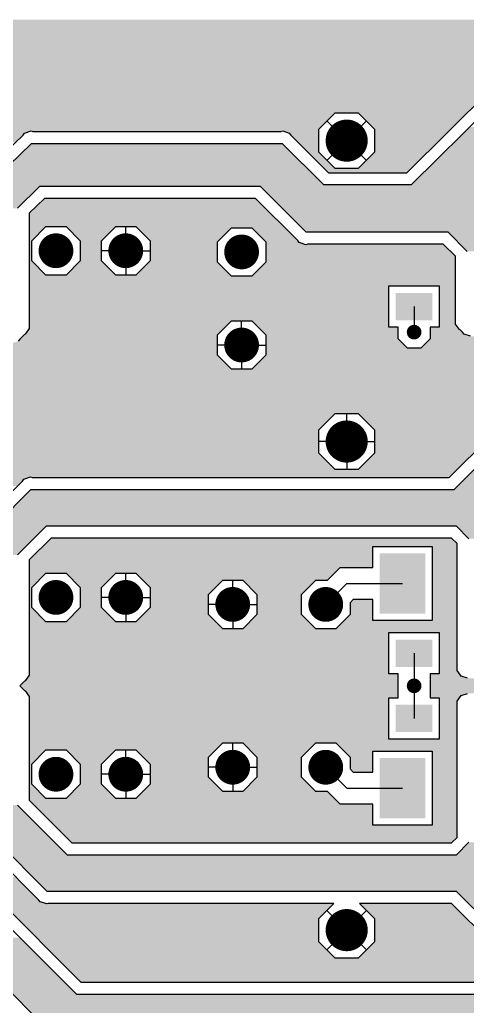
# Model space of a CAD drawing. Extents: x 295 to 953, y 10 to 290.
# Drawn here: x 562.6 to 602.9, y 154.8 to 243.7 of the extents above; entities that cross this region are included whole.
import ezdxf

# ---------------------------------------------------------------- set-up
doc = ezdxf.new("R2010")
doc.units = 0
doc.header["$LTSCALE"] = 5
doc.header["$MEASUREMENT"] = 0
doc.layers.get('0').update_dxf_attribs({"linetype": 'CONTINUOUS', "lineweight": 25})
doc.layers.add('L4-BOTTOM_GBR', color=6, linetype='CONTINUOUS')

msp = doc.modelspace()

# ---------------------------------------------------------------- linework, layer by layer
at = {"color": 7}
for points, const_width in [([(593.03, 232.799, -1), (591.132, 232.799, -1)], 1.897), ([(566.671, 222.884, -1), (565.104, 222.884, -1)], 1.567), ([(572.958, 222.884, -1), (571.39, 222.884, -1)], 1.567), ([(583.399, 222.775, -1), (581.831, 222.775, -1)], 1.567), ([(583.399, 214.393, -1), (581.831, 214.393, -1)], 1.567), ([(598.488, 215.55, -1), (597.828, 215.55, -1)], 0.66), ([(593.03, 205.701, -1), (591.132, 205.701, -1)], 1.897), ([(566.671, 191.661, -1), (565.104, 191.661, -1)], 1.567), ([(572.958, 191.661, -1), (571.39, 191.661, -1)], 1.567), ([(582.597, 191.032, -1), (581.029, 191.032, -1)], 1.567), ([(590.979, 191.032, -1), (589.411, 191.032, -1)], 1.567), ([(598.488, 183.698, -1), (597.828, 183.698, -1)], 0.66), ([(582.597, 176.364, -1), (581.029, 176.364, -1)], 1.567), ([(590.979, 176.364, -1), (589.411, 176.364, -1)], 1.567), ([(566.671, 175.735, -1), (565.104, 175.735, -1)], 1.567), ([(572.958, 175.735, -1), (571.39, 175.735, -1)], 1.567), ([(593.03, 161.695, -1), (591.132, 161.695, -1)], 1.897)]:
    msp.add_lwpolyline(points, format="xyb", close=True, dxfattribs=dict(at, const_width=const_width))
for points in [[(596.508, 219.092), (596.508, 216.617), (599.808, 219.092), (599.808, 216.617)], [(595.048, 195.641), (595.048, 190.196), (599.173, 195.641), (599.173, 190.196)], [(596.508, 187.869), (596.508, 185.394), (599.808, 187.869), (599.808, 185.394)], [(596.508, 182.002), (596.508, 179.527), (599.808, 182.002), (599.808, 179.527)], [(595.048, 177.2), (595.048, 171.755), (599.173, 177.2), (599.173, 171.755)]]:
    msp.add_solid(points, dxfattribs=at)
at = {"layer": 'L4-BOTTOM_GBR', "color": 7}
for p, q in [((597.487, 229.911), (604.979, 237.335)), ((597.929, 228.839), (605.753, 236.59)), ((589.565, 233.842), (591.038, 235.315)), ((592.081, 232.799), (590.302, 234.577)), ((591.038, 235.315), (593.124, 235.315)), ((592.081, 232.799), (593.86, 234.577)), ((593.124, 235.315), (594.597, 233.842)), ((589.565, 231.756), (589.565, 233.842)), ((594.597, 233.842), (594.597, 231.756)), ((559.518, 230.005), (562.921, 233.299)), ((562.921, 233.299), (563.054, 233.482)), ((563.054, 233.482), (563.64, 233.673)), ((563.64, 233.673), (563.79, 233.624)), ((563.79, 233.624), (586.177, 233.624)), ((586.177, 233.624), (586.328, 233.673)), ((586.328, 233.673), (586.913, 233.482)), ((586.913, 233.482), (587.05, 233.294)), ((587.05, 233.294), (590.433, 229.911)), ((592.081, 232.799), (590.302, 231.02)), ((592.081, 232.799), (593.86, 231.02)), ((560.144, 229.118), (563.69, 232.551)), ((563.69, 232.551), (586.276, 232.551)), ((586.276, 232.551), (589.989, 228.839)), ((591.038, 230.282), (589.565, 231.756)), ((594.597, 231.756), (593.124, 230.282)), ((593.124, 230.282), (591.038, 230.282)), ((590.433, 229.911), (597.487, 229.911)), ((564.414, 228.674), (562.411, 226.709)), ((584.316, 228.674), (564.414, 228.674)), ((588.441, 224.549), (584.316, 228.674)), ((589.989, 228.839), (597.929, 228.839)), ((564.853, 227.601), (563.483, 226.258)), ((583.872, 227.601), (564.853, 227.601)), ((587.666, 223.806), (583.872, 227.601)), ((563.483, 226.258), (563.483, 215.87)), ((563.701, 223.79), (564.981, 225.07)), ((564.981, 225.07), (566.793, 225.07)), ((566.793, 225.07), (568.074, 223.79)), ((569.988, 223.79), (571.268, 225.07)), ((571.268, 225.07), (573.08, 225.07)), ((572.174, 222.884), (572.174, 225.07)), ((573.08, 225.07), (574.36, 223.79)), ((580.429, 223.681), (581.709, 224.961)), ((581.709, 224.961), (583.521, 224.961)), ((583.521, 224.961), (584.801, 223.681)), ((601.229, 224.549), (588.441, 224.549)), ((602.951, 222.826), (601.229, 224.549)), ((563.701, 221.978), (563.701, 223.79)), ((568.074, 223.79), (568.074, 221.978)), ((569.988, 221.978), (569.988, 223.79)), ((574.36, 223.79), (574.36, 221.978)), ((580.429, 221.869), (580.429, 223.681)), ((584.801, 223.681), (584.801, 221.869)), ((587.804, 223.618), (587.666, 223.806)), ((588.39, 223.427), (587.804, 223.618)), ((588.54, 223.476), (588.39, 223.427)), ((600.785, 223.476), (588.54, 223.476)), ((601.879, 222.382), (600.785, 223.476)), ((572.174, 222.884), (569.988, 222.884)), ((572.174, 222.884), (572.174, 220.698)), ((572.174, 222.884), (574.36, 222.884)), ((601.879, 216.279), (601.879, 222.382)), ((564.981, 220.698), (563.701, 221.978)), ((568.074, 221.978), (566.793, 220.698)), ((571.268, 220.698), (569.988, 221.978)), ((574.36, 221.978), (573.08, 220.698)), ((581.709, 220.589), (580.429, 221.869)), ((584.801, 221.869), (583.521, 220.589)), ((566.793, 220.698), (564.981, 220.698)), ((573.08, 220.698), (571.268, 220.698)), ((583.521, 220.589), (581.709, 220.589)), ((595.889, 219.711), (600.427, 219.711)), ((595.889, 215.998), (595.889, 219.711)), ((600.427, 219.711), (600.427, 215.998)), ((598.158, 217.855), (598.158, 215.55)), ((580.429, 215.299), (581.709, 216.579)), ((581.709, 216.579), (583.521, 216.579)), ((582.615, 214.393), (582.615, 216.579)), ((583.521, 216.579), (584.801, 215.299)), ((596.714, 215.998), (595.889, 215.998)), ((596.714, 214.952), (596.714, 215.998)), ((600.427, 215.998), (599.602, 215.998)), ((599.602, 215.998), (599.602, 214.952)), ((602.242, 215.781), (601.879, 216.279)), ((563.044, 215.347), (562.629, 214.931)), ((563.12, 215.371), (563.044, 215.347)), ((563.483, 215.87), (563.12, 215.371)), ((580.429, 213.487), (580.429, 215.299)), ((584.801, 215.299), (584.801, 213.487)), ((602.318, 215.756), (602.242, 215.781)), ((602.516, 215.556), (602.318, 215.756)), ((602.654, 215.368), (602.516, 215.556)), ((603.24, 215.177), (602.654, 215.368)), ((562.629, 214.931), (562.492, 214.743)), ((582.615, 214.393), (580.429, 214.393)), ((582.615, 214.393), (582.615, 212.207)), ((582.615, 214.393), (584.801, 214.393)), ((597.559, 214.106), (596.714, 214.952)), ((599.602, 214.952), (598.755, 214.106)), ((581.709, 212.207), (580.429, 213.487)), ((584.801, 213.487), (583.521, 212.207)), ((598.755, 214.106), (597.559, 214.106)), ((583.521, 212.207), (581.709, 212.207)), ((601.328, 202.459), (607.702, 208.834)), ((589.565, 206.744), (591.038, 208.217)), ((591.038, 208.217), (593.124, 208.217)), ((592.081, 205.701), (592.081, 208.217)), ((593.124, 208.217), (594.597, 206.744)), ((601.772, 201.386), (608.477, 208.092)), ((589.565, 204.658), (589.565, 206.744)), ((594.597, 206.744), (594.597, 204.658)), ((592.081, 205.701), (589.565, 205.701)), ((592.081, 205.701), (592.081, 203.185)), ((592.081, 205.701), (594.597, 205.701)), ((591.038, 203.185), (589.565, 204.658)), ((594.597, 204.658), (593.124, 203.185)), ((593.124, 203.185), (591.038, 203.185)), ((559.51, 198.779), (562.858, 202.129)), ((562.858, 202.129), (562.997, 202.317)), ((562.997, 202.317), (563.582, 202.508)), ((563.582, 202.508), (563.732, 202.459)), ((563.732, 202.459), (601.328, 202.459)), ((560.144, 197.896), (563.633, 201.386)), ((563.633, 201.386), (601.772, 201.386)), ((564.998, 198.071), (562.411, 195.484)), ((601.981, 198.071), (564.998, 198.071)), ((603.101, 196.951), (601.981, 198.071)), ((565.442, 196.999), (563.483, 195.04)), ((601.537, 196.999), (565.442, 196.999)), ((602.029, 196.507), (601.537, 196.999)), ((602.029, 185.066), (602.029, 196.507)), ((594.429, 196.26), (599.792, 196.26)), ((594.429, 194.362), (594.429, 196.26)), ((599.792, 196.26), (599.792, 189.577)), ((563.483, 195.04), (563.483, 184.647)), ((563.701, 192.567), (564.981, 193.847)), ((564.981, 193.847), (566.793, 193.847)), ((566.793, 193.847), (568.074, 192.567)), ((569.988, 192.567), (571.268, 193.847)), ((571.268, 193.847), (573.08, 193.847)), ((572.174, 191.661), (572.174, 193.847)), ((573.08, 193.847), (574.36, 192.567)), ((590.339, 193.219), (591.482, 194.362)), ((591.482, 194.362), (594.429, 194.362)), ((579.627, 191.938), (580.907, 193.219)), ((580.907, 193.219), (582.719, 193.219)), ((581.813, 191.032), (581.813, 193.219)), ((582.719, 193.219), (583.999, 191.938)), ((588.009, 191.938), (589.289, 193.219)), ((589.289, 193.219), (590.339, 193.219)), ((590.195, 191.032), (592.081, 192.918)), ((592.081, 192.918), (597.11, 192.918)), ((563.701, 190.755), (563.701, 192.567)), ((568.074, 192.567), (568.074, 190.755)), ((569.988, 190.755), (569.988, 192.567)), ((574.36, 192.567), (574.36, 190.755)), ((579.627, 190.126), (579.627, 191.938)), ((583.999, 191.938), (583.999, 190.126)), ((588.009, 190.126), (588.009, 191.938)), ((572.174, 191.661), (569.988, 191.661)), ((572.174, 191.661), (572.174, 189.475)), ((572.174, 191.661), (574.36, 191.661)), ((581.813, 191.032), (579.627, 191.032)), ((581.813, 191.032), (581.813, 188.846)), ((581.813, 191.032), (583.999, 191.032)), ((592.678, 191.474), (592.381, 191.176)), ((592.381, 191.176), (592.381, 190.126)), ((594.429, 191.474), (592.678, 191.474)), ((594.429, 189.577), (594.429, 191.474)), ((564.981, 189.475), (563.701, 190.755)), ((568.074, 190.755), (566.793, 189.475)), ((571.268, 189.475), (569.988, 190.755)), ((574.36, 190.755), (573.08, 189.475)), ((566.793, 189.475), (564.981, 189.475)), ((573.08, 189.475), (571.268, 189.475)), ((580.907, 188.846), (579.627, 190.126)), ((583.999, 190.126), (582.719, 188.846)), ((589.289, 188.846), (588.009, 190.126)), ((592.381, 190.126), (591.101, 188.846)), ((599.792, 189.577), (594.429, 189.577)), ((582.719, 188.846), (580.907, 188.846)), ((591.101, 188.846), (589.289, 188.846)), ((595.889, 188.488), (600.427, 188.488)), ((595.889, 184.775), (595.889, 188.488)), ((600.427, 188.488), (600.427, 184.775)), ((598.158, 186.632), (598.158, 183.698)), ((602.392, 184.568), (602.029, 185.066)), ((563.044, 184.124), (562.629, 183.708)), ((563.12, 184.148), (563.044, 184.124)), ((563.483, 184.647), (563.12, 184.148)), ((596.714, 184.775), (595.889, 184.775)), ((596.714, 182.621), (596.714, 184.775)), ((599.602, 184.775), (599.602, 182.621)), ((600.427, 184.775), (599.602, 184.775)), ((602.978, 184.376), (602.392, 184.568)), ((562.629, 183.708), (562.622, 183.698)), ((562.622, 183.698), (562.629, 183.688)), ((562.629, 183.688), (563.044, 183.272)), ((563.044, 183.272), (563.12, 183.248)), ((563.12, 183.248), (563.483, 182.749)), ((598.158, 183.698), (598.158, 180.764)), ((563.483, 182.749), (563.483, 173.404)), ((595.889, 182.621), (596.714, 182.621)), ((595.889, 178.908), (595.889, 182.621)), ((599.602, 182.621), (600.427, 182.621)), ((600.427, 182.621), (600.427, 178.908)), ((602.029, 182.33), (602.392, 182.828)), ((602.029, 170.051), (602.029, 182.33)), ((602.392, 182.828), (602.978, 183.02)), ((600.427, 178.908), (595.889, 178.908)), ((563.701, 176.641), (564.981, 177.921)), ((564.981, 177.921), (566.793, 177.921)), ((566.793, 177.921), (568.074, 176.641)), ((569.988, 176.641), (571.268, 177.921)), ((571.268, 177.921), (573.08, 177.921)), ((572.174, 175.735), (572.174, 177.921)), ((573.08, 177.921), (574.36, 176.641)), ((579.627, 177.27), (580.907, 178.55)), ((580.907, 178.55), (582.719, 178.55)), ((581.813, 176.364), (581.813, 178.55)), ((582.719, 178.55), (583.999, 177.27)), ((588.009, 177.27), (589.289, 178.55)), ((589.289, 178.55), (591.101, 178.55)), ((591.101, 178.55), (592.381, 177.27)), ((594.429, 177.819), (599.792, 177.819)), ((594.429, 175.922), (594.429, 177.819)), ((599.792, 177.819), (599.792, 171.137)), ((579.627, 175.458), (579.627, 177.27)), ((583.999, 177.27), (583.999, 175.458)), ((588.009, 175.458), (588.009, 177.27)), ((592.381, 177.27), (592.381, 176.22)), ((563.701, 174.829), (563.701, 176.641)), ((568.074, 176.641), (568.074, 174.829)), ((569.988, 174.829), (569.988, 176.641)), ((574.36, 176.641), (574.36, 174.829)), ((581.813, 176.364), (579.627, 176.364)), ((581.813, 176.364), (581.813, 174.178)), ((581.813, 176.364), (583.999, 176.364)), ((590.195, 176.364), (592.081, 174.478)), ((592.381, 176.22), (592.678, 175.922)), ((572.174, 175.735), (569.988, 175.735)), ((572.174, 175.735), (572.174, 173.549)), ((572.174, 175.735), (574.36, 175.735)), ((580.907, 174.178), (579.627, 175.458)), ((583.999, 175.458), (582.719, 174.178)), ((589.289, 174.178), (588.009, 175.458)), ((592.678, 175.922), (594.429, 175.922)), ((564.981, 173.549), (563.701, 174.829)), ((568.074, 174.829), (566.793, 173.549)), ((571.268, 173.549), (569.988, 174.829)), ((574.36, 174.829), (573.08, 173.549)), ((582.719, 174.178), (580.907, 174.178)), ((590.339, 174.178), (589.289, 174.178)), ((591.482, 173.034), (590.339, 174.178)), ((592.081, 174.478), (597.11, 174.478)), ((563.483, 173.404), (567.328, 169.559)), ((566.793, 173.549), (564.981, 173.549)), ((573.08, 173.549), (571.268, 173.549)), ((562.411, 172.96), (566.884, 168.487)), ((594.429, 173.034), (591.482, 173.034)), ((594.429, 171.137), (594.429, 173.034)), ((599.792, 171.137), (594.429, 171.137)), ((565.1, 165.172), (560.144, 170.128)), ((601.537, 169.559), (602.029, 170.051)), ((564.325, 164.429), (559.51, 169.246)), ((567.328, 169.559), (601.537, 169.559)), ((601.981, 168.487), (603.101, 169.607)), ((566.884, 168.487), (601.981, 168.487)), ((568.166, 156.986), (558.647, 166.505)), ((557.873, 165.763), (567.722, 155.914)), ((564.463, 164.241), (564.325, 164.429)), ((601.981, 165.172), (565.1, 165.172)), ((608.058, 159.095), (601.981, 165.172)), ((565.049, 164.05), (564.463, 164.241)), ((565.199, 164.099), (565.049, 164.05)), ((590.926, 164.099), (565.199, 164.099)), ((589.565, 162.738), (590.926, 164.099)), ((593.236, 164.099), (594.597, 162.738)), ((601.537, 164.099), (593.236, 164.099)), ((607.283, 158.352), (601.537, 164.099)), ((589.565, 160.652), (589.565, 162.738)), ((592.081, 161.695), (590.302, 163.474)), ((592.081, 161.695), (593.86, 163.474)), ((594.597, 162.738), (594.597, 160.652)), ((592.081, 161.695), (590.302, 159.917)), ((592.081, 161.695), (593.86, 159.917)), ((565.519, 152.389), (557.137, 160.771)), ((591.038, 159.179), (589.565, 160.652)), ((594.597, 160.652), (593.124, 159.179)), ((593.124, 159.179), (591.038, 159.179)), ((649.734, 156.986), (568.166, 156.986)), ((567.722, 155.914), (650.178, 155.914))]:
    msp.add_line(p, q, dxfattribs=at)
for points in [[(853.916, 243.441), (853.916, 243.689), (520.131, 243.441), (520.379, 243.689)], [(726.414, 240.955), (726.414, 243.383), (517.645, 240.955), (520.073, 243.383)], [(773.428, 243.383), (773.485, 243.441), (520.073, 243.383), (520.131, 243.441)], [(726.414, 240.717), (726.414, 240.955), (517.407, 240.717), (517.645, 240.955)], [(702.912, 239.389), (702.912, 239.968), (516.079, 239.389), (516.658, 239.968)], [(702.912, 239.968), (703.661, 240.717), (516.658, 239.968), (517.407, 240.717)], [(622.961, 237.712), (624.256, 239.009), (514.402, 237.712), (515.699, 239.009)], [(624.256, 239.009), (624.395, 239.197), (515.699, 239.009), (515.887, 239.197)], [(624.395, 239.197), (624.98, 239.389), (515.887, 239.197), (516.079, 239.389)], [(604.403, 236.764), (604.979, 237.335), (513.454, 236.764), (514.025, 237.335)], [(604.979, 237.335), (605.116, 237.521), (514.025, 237.335), (514.211, 237.521)], [(605.116, 237.521), (605.702, 237.712), (514.211, 237.521), (514.402, 237.712)], [(603.898, 236.264), (604.403, 236.764), (512.954, 236.264), (513.454, 236.764)], [(602.941, 235.315), (603.898, 236.264), (507.467, 235.315), (508.416, 236.264)], [(603.898, 236.264), (603.898, 236.264), (508.416, 236.264), (512.954, 236.264)], [(590.04, 234.317), (591.038, 235.315), (506.469, 234.317), (507.467, 235.315)], [(602.941, 235.315), (602.941, 235.315), (593.124, 235.315), (591.038, 235.315)], [(601.453, 233.842), (602.941, 235.315), (594.597, 233.842), (593.124, 235.315)], [(590.04, 234.317), (590.04, 234.317), (523.373, 234.317), (521.836, 234.317)], [(589.565, 233.842), (590.04, 234.317), (523.849, 233.842), (523.373, 234.317)], [(589.565, 233.673), (589.565, 233.842), (524.017, 233.673), (523.849, 233.842)], [(599.348, 231.756), (601.453, 233.842), (594.597, 231.756), (594.597, 233.842)], [(626.396, 229.923), (630.515, 234.041), (599.023, 229.923), (603.18, 234.041)], [(563.054, 233.482), (563.64, 233.673), (524.208, 233.482), (524.017, 233.673)], [(562.982, 233.383), (563.054, 233.482), (524.307, 233.383), (524.208, 233.482)], [(562.982, 233.383), (562.982, 233.383), (527.86, 233.383), (526.801, 233.383)], [(562.921, 233.299), (562.982, 233.383), (527.944, 233.299), (527.86, 233.383)], [(562.234, 232.634), (562.921, 233.299), (528.609, 232.634), (527.944, 233.299)], [(586.177, 233.624), (586.328, 233.673), (563.79, 233.624), (563.64, 233.673)], [(589.565, 233.482), (589.565, 233.673), (586.913, 233.482), (586.328, 233.673)], [(589.565, 233.294), (589.565, 233.482), (587.05, 233.294), (586.913, 233.482)], [(589.565, 231.756), (589.565, 233.294), (588.588, 231.756), (587.05, 233.294)], [(589.71, 229.118), (586.276, 232.551), (560.144, 229.118), (563.69, 232.551)], [(586.276, 232.551), (586.276, 232.551), (563.69, 232.551), (586.276, 232.551)], [(591.038, 230.282), (589.565, 231.756), (590.062, 230.282), (588.588, 231.756)], [(597.861, 230.282), (599.348, 231.756), (593.124, 230.282), (594.597, 231.756)], [(597.487, 229.911), (597.861, 230.282), (590.433, 229.911), (590.062, 230.282)], [(614.079, 228.839), (615.151, 229.911), (597.929, 228.839), (599.011, 229.911)], [(615.151, 229.911), (626.396, 229.923), (599.011, 229.911), (599.023, 229.923)], [(589.989, 228.839), (589.71, 229.118), (560.144, 228.839), (560.144, 229.118)], [(613.914, 228.674), (614.079, 228.839), (560.144, 228.674), (560.144, 228.839)], [(562.411, 226.709), (564.414, 228.674), (560.144, 226.709), (560.144, 228.674)], [(613.914, 228.674), (613.914, 228.674), (584.316, 228.674), (564.414, 228.674)], [(611.366, 226.126), (613.914, 228.674), (586.864, 226.126), (584.316, 228.674)], [(585.215, 226.258), (583.872, 227.601), (563.483, 226.258), (564.853, 227.601)], [(583.872, 227.601), (583.872, 227.601), (581.709, 227.601), (583.872, 227.601)], [(586.402, 225.07), (585.215, 226.258), (563.483, 225.07), (563.483, 226.258)], [(611.366, 224.549), (611.366, 226.126), (588.441, 224.549), (586.864, 226.126)], [(563.701, 223.79), (564.981, 225.07), (563.483, 223.79), (563.483, 225.07)], [(571.268, 225.07), (571.268, 225.07), (566.793, 225.07), (564.981, 225.07)], [(569.988, 223.79), (571.268, 225.07), (568.074, 223.79), (566.793, 225.07)], [(586.402, 225.07), (586.402, 225.07), (573.08, 225.07), (571.268, 225.07)], [(586.511, 224.961), (586.402, 225.07), (573.189, 224.961), (573.08, 225.07)], [(580.538, 223.79), (581.709, 224.961), (574.36, 223.79), (573.189, 224.961)], [(586.511, 224.961), (586.511, 224.961), (583.521, 224.961), (581.709, 224.961)], [(587.666, 223.806), (586.511, 224.961), (584.676, 223.806), (583.521, 224.961)], [(611.366, 224.549), (611.366, 224.549), (601.229, 224.549), (588.441, 224.549)], [(611.366, 222.826), (611.366, 224.549), (602.951, 222.826), (601.229, 224.549)], [(563.701, 221.978), (563.701, 223.79), (563.483, 221.978), (563.483, 223.79)], [(569.988, 221.978), (569.988, 223.79), (568.074, 221.978), (568.074, 223.79)], [(580.429, 223.681), (580.538, 223.79), (574.36, 223.681), (574.36, 223.79)], [(580.429, 221.978), (580.429, 223.681), (574.36, 221.978), (574.36, 223.681)], [(587.758, 223.681), (587.666, 223.806), (584.801, 223.681), (584.676, 223.806)], [(587.804, 223.618), (587.758, 223.681), (584.801, 223.618), (584.801, 223.681)], [(588.39, 223.427), (587.804, 223.618), (584.801, 223.427), (584.801, 223.618)], [(601.879, 222.382), (600.834, 223.427), (584.801, 222.382), (584.801, 223.427)], [(600.834, 223.427), (600.785, 223.476), (588.39, 223.427), (588.54, 223.476)], [(600.785, 223.476), (600.785, 223.476), (595.889, 223.476), (600.785, 223.476)], [(601.879, 221.869), (601.879, 222.382), (584.801, 221.869), (584.801, 222.382)], [(564.981, 220.698), (563.701, 221.978), (563.483, 220.698), (563.483, 221.978)], [(571.268, 220.698), (569.988, 221.978), (566.793, 220.698), (568.074, 221.978)], [(581.6, 220.698), (580.429, 221.869), (573.08, 220.698), (574.251, 221.869)], [(580.429, 221.869), (580.429, 221.978), (574.251, 221.869), (574.36, 221.978)], [(601.879, 220.589), (601.879, 221.869), (583.521, 220.589), (584.801, 221.869)], [(581.709, 220.589), (581.6, 220.698), (563.483, 220.589), (563.483, 220.698)], [(601.879, 219.711), (601.879, 220.589), (563.483, 219.711), (563.483, 220.589)], [(601.879, 220.589), (601.879, 220.589), (581.709, 220.589), (583.521, 220.589)], [(595.889, 216.579), (595.889, 219.711), (563.483, 216.579), (563.483, 219.711)], [(601.879, 219.711), (601.879, 219.711), (600.427, 219.711), (595.889, 219.711)], [(601.879, 216.279), (601.879, 219.711), (600.427, 216.279), (600.427, 219.711)], [(581, 215.87), (581.709, 216.579), (563.483, 215.87), (563.483, 216.579)], [(595.889, 216.579), (595.889, 216.579), (583.521, 216.579), (581.709, 216.579)], [(595.889, 215.998), (595.889, 216.579), (584.102, 215.998), (583.521, 216.579)], [(596.714, 215.299), (596.714, 215.998), (584.801, 215.299), (584.102, 215.998)], [(602.242, 215.781), (602.083, 215.998), (599.602, 215.781), (599.602, 215.998)], [(602.083, 215.998), (602.083, 215.998), (599.602, 215.998), (600.427, 215.998)], [(602.083, 215.998), (601.879, 216.279), (600.427, 215.998), (600.427, 216.279)], [(580.429, 214.931), (580.429, 215.299), (562.629, 214.931), (562.997, 215.299)], [(580.429, 215.299), (580.477, 215.347), (562.997, 215.299), (563.044, 215.347)], [(580.477, 215.347), (580.501, 215.371), (563.044, 215.347), (563.12, 215.371)], [(580.501, 215.371), (581, 215.87), (563.12, 215.371), (563.483, 215.87)], [(596.714, 214.952), (596.714, 215.299), (584.801, 214.952), (584.801, 215.299)], [(602.318, 215.756), (602.242, 215.781), (599.602, 215.756), (599.602, 215.781)], [(602.516, 215.556), (602.318, 215.756), (599.602, 215.556), (599.602, 215.756)], [(602.654, 215.368), (602.516, 215.556), (599.602, 215.368), (599.602, 215.556)], [(603.24, 215.177), (602.654, 215.368), (599.602, 215.177), (599.602, 215.368)], [(614.736, 214.952), (614.736, 215.177), (599.602, 214.952), (599.602, 215.177)], [(580.429, 213.487), (580.429, 214.551), (526.812, 213.487), (526.812, 214.551)], [(580.429, 214.551), (580.429, 214.743), (561.906, 214.551), (562.492, 214.743)], [(580.429, 214.743), (580.429, 214.931), (562.492, 214.743), (562.629, 214.931)], [(597.559, 214.106), (596.714, 214.952), (584.801, 214.106), (584.801, 214.952)], [(614.953, 214.106), (614.736, 214.324), (598.755, 214.106), (598.973, 214.324)], [(614.736, 214.324), (614.736, 214.952), (598.973, 214.324), (599.602, 214.952)], [(581.709, 212.207), (580.429, 213.487), (526.812, 212.207), (526.812, 213.487)], [(650.645, 212.207), (650.645, 213.477), (583.521, 212.207), (584.791, 213.477)], [(615.58, 213.477), (615.571, 213.487), (584.791, 213.477), (584.801, 213.487)], [(615.571, 213.487), (614.953, 214.106), (584.801, 213.487), (584.801, 214.106)], [(650.645, 211.578), (650.645, 212.207), (526.812, 211.578), (526.812, 212.207)], [(625.541, 210.25), (626.87, 211.578), (526.812, 210.25), (526.812, 211.578)], [(625.541, 209.214), (625.541, 210.25), (526.812, 209.214), (526.812, 210.25)], [(607.84, 209.022), (608.426, 209.214), (526.812, 209.022), (526.812, 209.214)], [(607.702, 208.834), (607.84, 209.022), (526.812, 208.834), (526.812, 209.022)], [(607.085, 208.217), (607.702, 208.834), (526.812, 208.217), (526.812, 208.834)], [(589.565, 206.744), (591.038, 208.217), (526.812, 206.744), (526.812, 208.217)], [(607.085, 208.217), (607.085, 208.217), (593.124, 208.217), (591.038, 208.217)], [(605.612, 206.744), (607.085, 208.217), (594.597, 206.744), (593.124, 208.217)], [(629.676, 202.297), (623.882, 208.092), (602.682, 202.297), (608.477, 208.092)], [(589.565, 204.658), (589.565, 206.744), (526.812, 204.658), (526.812, 206.744)], [(603.527, 204.658), (605.612, 206.744), (594.597, 204.658), (594.597, 206.744)], [(589.967, 204.255), (589.565, 204.658), (526.812, 204.255), (526.812, 204.658)], [(602.054, 203.185), (603.527, 204.658), (593.124, 203.185), (594.597, 204.658)], [(589.967, 204.255), (589.967, 204.255), (530.165, 204.255), (529.106, 204.255)], [(590.717, 203.506), (589.967, 204.255), (530.914, 203.506), (530.165, 204.255)], [(591.038, 203.185), (590.717, 203.506), (530.914, 203.185), (530.914, 203.506)], [(601.377, 202.508), (602.054, 203.185), (530.914, 202.508), (530.914, 203.185)], [(562.428, 201.698), (562.858, 202.129), (530.165, 201.698), (530.596, 202.129)], [(562.858, 202.129), (562.997, 202.317), (530.596, 202.129), (530.784, 202.317)], [(562.997, 202.317), (563.395, 202.447), (530.784, 202.317), (530.914, 202.447)], [(563.395, 202.447), (563.582, 202.508), (530.914, 202.447), (530.914, 202.508)], [(601.328, 202.459), (601.377, 202.508), (563.732, 202.459), (563.582, 202.508)], [(629.676, 201.634), (629.676, 202.297), (602.019, 201.634), (602.682, 202.297)], [(611.236, 199.675), (612.947, 201.386), (561.922, 199.675), (563.633, 201.386)], [(612.947, 201.386), (612.947, 201.386), (563.633, 201.386), (601.772, 201.386)], [(612.947, 201.386), (613.195, 201.634), (601.772, 201.386), (602.019, 201.634)], [(611.236, 198.071), (611.236, 199.675), (560.319, 198.071), (561.922, 199.675)], [(564.823, 197.896), (564.998, 198.071), (560.144, 197.896), (560.319, 198.071)], [(562.411, 195.484), (564.823, 197.896), (560.144, 195.484), (560.144, 197.896)], [(611.236, 198.071), (611.236, 198.071), (601.981, 198.071), (564.998, 198.071)], [(611.236, 196.951), (611.236, 198.071), (603.101, 196.951), (601.981, 198.071)], [(602.029, 196.26), (602.029, 196.507), (564.703, 196.26), (564.95, 196.507)], [(602.029, 196.507), (601.998, 196.538), (564.95, 196.507), (564.981, 196.538)], [(601.998, 196.538), (601.537, 196.999), (564.981, 196.538), (565.442, 196.999)], [(601.537, 196.999), (601.537, 196.999), (594.429, 196.999), (601.537, 196.999)], [(594.429, 195.04), (594.429, 196.26), (563.483, 195.04), (564.703, 196.26)], [(602.029, 196.259), (602.029, 196.26), (599.792, 196.259), (594.429, 196.26)], [(602.029, 189.577), (602.029, 196.259), (599.792, 189.577), (599.792, 196.259)], [(594.429, 194.362), (594.429, 195.04), (563.483, 194.362), (563.483, 195.04)], [(590.967, 193.847), (591.482, 194.362), (563.483, 193.847), (563.483, 194.362)], [(563.701, 192.567), (564.981, 193.847), (563.483, 192.567), (563.483, 193.847)], [(571.268, 193.847), (571.268, 193.847), (566.793, 193.847), (564.981, 193.847)], [(569.988, 192.567), (571.268, 193.847), (568.074, 192.567), (566.793, 193.847)], [(590.967, 193.847), (590.967, 193.847), (573.08, 193.847), (571.268, 193.847)], [(590.339, 193.219), (590.967, 193.847), (573.708, 193.219), (573.08, 193.847)], [(580.256, 192.567), (580.907, 193.219), (574.36, 192.567), (573.708, 193.219)], [(589.289, 193.219), (589.289, 193.219), (582.719, 193.219), (580.907, 193.219)], [(588.009, 191.938), (589.289, 193.219), (583.999, 191.938), (582.719, 193.219)], [(563.701, 190.755), (563.701, 192.567), (563.483, 190.755), (563.483, 192.567)], [(569.988, 190.755), (569.988, 192.567), (568.074, 190.755), (568.074, 192.567)], [(579.627, 191.938), (580.256, 192.567), (574.36, 191.938), (574.36, 192.567)], [(579.627, 190.755), (579.627, 191.938), (574.36, 190.755), (574.36, 191.938)], [(588.009, 190.126), (588.009, 191.938), (583.999, 190.126), (583.999, 191.938)], [(594.429, 191.176), (594.429, 191.474), (592.381, 191.176), (592.678, 191.474)], [(594.429, 190.126), (594.429, 191.176), (592.381, 190.126), (592.381, 191.176)], [(594.429, 191.474), (594.429, 191.474), (592.678, 191.474), (594.429, 191.474)], [(564.981, 189.475), (563.701, 190.755), (563.483, 189.475), (563.483, 190.755)], [(571.268, 189.475), (569.988, 190.755), (566.793, 189.475), (568.074, 190.755)], [(579.627, 190.126), (579.627, 190.755), (573.731, 190.126), (574.36, 190.755)], [(580.907, 188.846), (580.279, 189.475), (563.483, 188.846), (563.483, 189.475)], [(571.268, 189.475), (571.268, 189.475), (564.981, 189.475), (566.793, 189.475)], [(580.279, 189.475), (580.279, 189.475), (571.268, 189.475), (573.08, 189.475)], [(580.279, 189.475), (579.627, 190.126), (573.08, 189.475), (573.731, 190.126)], [(589.289, 188.846), (588.009, 190.126), (582.719, 188.846), (583.999, 190.126)], [(602.029, 188.846), (602.029, 189.577), (591.101, 188.846), (591.832, 189.577)], [(594.429, 189.577), (594.429, 190.126), (591.832, 189.577), (592.381, 190.126)], [(602.029, 189.577), (602.029, 189.577), (595.889, 189.577), (599.792, 189.577)], [(602.029, 188.488), (602.029, 188.846), (563.483, 188.488), (563.483, 188.846)], [(595.889, 184.776), (595.889, 188.488), (563.483, 184.776), (563.483, 188.488)], [(589.289, 188.846), (589.289, 188.846), (580.907, 188.846), (582.719, 188.846)], [(602.029, 188.846), (602.029, 188.846), (589.289, 188.846), (591.101, 188.846)], [(602.029, 188.488), (602.029, 188.488), (600.427, 188.488), (595.889, 188.488)], [(602.029, 185.066), (602.029, 188.488), (600.427, 185.066), (600.427, 188.488)], [(602.241, 184.775), (602.029, 185.066), (600.427, 184.775), (600.427, 185.066)], [(596.714, 183.708), (596.714, 184.124), (562.629, 183.708), (563.044, 184.124)], [(596.714, 184.124), (596.714, 184.148), (563.044, 184.124), (563.12, 184.148)], [(596.714, 184.148), (596.714, 184.647), (563.12, 184.148), (563.483, 184.647)], [(596.714, 184.775), (595.889, 184.776), (563.483, 184.775), (563.483, 184.776)], [(596.714, 184.647), (596.714, 184.775), (563.483, 184.647), (563.483, 184.775)], [(602.392, 184.568), (602.241, 184.775), (599.602, 184.568), (599.602, 184.775)], [(602.241, 184.775), (602.241, 184.775), (599.602, 184.775), (600.427, 184.775)], [(602.978, 184.376), (602.392, 184.568), (599.602, 184.376), (599.602, 184.568)], [(614.736, 183.02), (614.736, 184.376), (599.602, 183.02), (599.602, 184.376)], [(596.714, 183.698), (596.714, 183.708), (562.622, 183.698), (562.629, 183.708)], [(596.714, 183.688), (596.714, 183.698), (562.629, 183.688), (562.622, 183.698)], [(596.714, 183.272), (596.714, 183.688), (563.044, 183.272), (562.629, 183.688)], [(596.714, 183.248), (596.714, 183.272), (563.12, 183.248), (563.044, 183.272)], [(596.714, 182.749), (596.714, 183.248), (563.483, 182.749), (563.12, 183.248)], [(596.714, 182.621), (596.714, 182.749), (563.483, 182.621), (563.483, 182.749)], [(595.889, 178.908), (595.889, 182.621), (563.483, 178.908), (563.483, 182.621)], [(602.392, 182.828), (602.978, 183.02), (599.602, 182.828), (599.602, 183.02)], [(602.241, 182.621), (602.392, 182.828), (599.602, 182.621), (599.602, 182.828)], [(602.24, 182.621), (602.241, 182.621), (600.427, 182.621), (599.602, 182.621)], [(602.029, 182.33), (602.24, 182.621), (600.427, 182.33), (600.427, 182.621)], [(602.029, 178.908), (602.029, 182.33), (600.427, 178.908), (600.427, 182.33)], [(602.029, 178.55), (602.029, 178.908), (563.483, 178.55), (563.483, 178.908)], [(580.279, 177.921), (580.907, 178.55), (563.483, 177.921), (563.483, 178.55)], [(563.701, 176.641), (564.981, 177.921), (563.483, 176.641), (563.483, 177.921)], [(571.268, 177.921), (571.268, 177.921), (566.793, 177.921), (564.981, 177.921)], [(569.988, 176.641), (571.268, 177.921), (568.074, 176.641), (566.793, 177.921)], [(580.279, 177.921), (580.279, 177.921), (573.08, 177.921), (571.268, 177.921)], [(579.627, 177.27), (580.279, 177.921), (573.731, 177.27), (573.08, 177.921)], [(589.289, 178.55), (589.289, 178.55), (582.719, 178.55), (580.907, 178.55)], [(588.009, 177.27), (589.289, 178.55), (583.999, 177.27), (582.719, 178.55)], [(602.029, 178.55), (602.029, 178.55), (591.101, 178.55), (589.289, 178.55)], [(602.029, 177.819), (602.029, 178.55), (591.832, 177.819), (591.101, 178.55)], [(594.429, 177.27), (594.429, 177.819), (592.381, 177.27), (591.832, 177.819)], [(602.029, 177.819), (602.029, 177.819), (599.792, 177.819), (594.429, 177.819)], [(602.029, 171.137), (602.029, 177.819), (599.792, 171.137), (599.792, 177.819)], [(579.627, 176.641), (579.627, 177.27), (574.36, 176.641), (573.731, 177.27)], [(588.009, 175.458), (588.009, 177.27), (583.999, 175.458), (583.999, 177.27)], [(594.429, 176.22), (594.429, 177.27), (592.381, 176.22), (592.381, 177.27)], [(563.701, 174.829), (563.701, 176.641), (563.483, 174.829), (563.483, 176.641)], [(569.988, 174.829), (569.988, 176.641), (568.074, 174.829), (568.074, 176.641)], [(579.627, 175.458), (579.627, 176.641), (574.36, 175.458), (574.36, 176.641)], [(594.429, 175.922), (594.429, 176.22), (592.678, 175.922), (592.381, 176.22)], [(580.256, 174.829), (579.627, 175.458), (574.36, 174.829), (574.36, 175.458)], [(589.289, 174.178), (588.009, 175.458), (582.719, 174.178), (583.999, 175.458)], [(564.981, 173.549), (563.701, 174.829), (563.483, 173.549), (563.483, 174.829)], [(571.268, 173.549), (569.988, 174.829), (566.793, 173.549), (568.074, 174.829)], [(590.967, 173.549), (590.339, 174.178), (573.08, 173.549), (573.708, 174.178)], [(580.907, 174.178), (580.256, 174.829), (573.708, 174.178), (574.36, 174.829)], [(591.113, 173.404), (590.967, 173.549), (563.483, 173.404), (563.483, 173.549)], [(591.482, 173.034), (591.113, 173.404), (563.853, 173.034), (563.483, 173.404)], [(565.242, 170.128), (562.411, 172.96), (560.144, 170.128), (560.144, 172.96)], [(594.429, 171.137), (594.429, 173.034), (565.75, 171.137), (563.853, 173.034)], [(602.029, 170.051), (602.029, 171.137), (566.836, 170.051), (565.75, 171.137)], [(566.884, 168.487), (565.242, 170.128), (561.785, 168.487), (560.144, 170.128)], [(601.537, 169.559), (602.029, 170.051), (567.328, 169.559), (566.836, 170.051)], [(611.236, 168.487), (611.236, 169.607), (601.981, 168.487), (603.101, 169.607)], [(611.236, 167.512), (611.236, 168.487), (562.761, 167.512), (561.785, 168.487)], [(613.194, 165.553), (611.236, 167.512), (564.719, 165.553), (562.761, 167.512)], [(564.325, 164.429), (562.25, 166.505), (560.723, 164.429), (558.647, 166.505)], [(629.676, 165.172), (629.676, 165.553), (565.1, 165.172), (564.719, 165.553)], [(564.463, 164.241), (564.325, 164.429), (560.911, 164.241), (560.723, 164.429)], [(629.676, 165.172), (629.676, 165.172), (601.981, 165.172), (565.1, 165.172)], [(629.676, 161.327), (629.676, 165.172), (605.826, 161.327), (601.981, 165.172)], [(565.049, 164.05), (564.463, 164.241), (561.102, 164.05), (560.911, 164.241)], [(589.565, 162.738), (590.877, 164.05), (562.414, 162.738), (561.102, 164.05)], [(590.877, 164.05), (590.926, 164.099), (565.049, 164.05), (565.199, 164.099)], [(590.926, 164.099), (590.926, 164.099), (565.199, 164.099), (590.926, 164.099)], [(602.898, 162.738), (601.537, 164.099), (594.597, 162.738), (593.236, 164.099)], [(601.537, 164.099), (601.537, 164.099), (593.236, 164.099), (601.537, 164.099)], [(589.565, 160.652), (589.565, 162.738), (564.5, 160.652), (562.414, 162.738)], [(604.983, 160.652), (602.898, 162.738), (594.597, 160.652), (594.597, 162.738)], [(562.865, 160.771), (562.62, 161.015), (531.226, 160.771), (531.226, 161.015)], [(562.865, 160.771), (562.865, 160.771), (557.137, 160.771), (539.223, 160.771)], [(567.722, 155.914), (562.865, 160.771), (561.995, 155.914), (557.137, 160.771)], [(591.038, 159.179), (589.565, 160.652), (565.973, 159.179), (564.5, 160.652)], [(606.456, 159.179), (604.983, 160.652), (593.124, 159.179), (594.597, 160.652)], [(607.283, 158.352), (606.456, 159.179), (566.8, 158.352), (565.973, 159.179)], [(607.421, 158.164), (607.283, 158.352), (566.988, 158.164), (566.8, 158.352)], [(608.007, 157.973), (607.421, 158.164), (567.179, 157.973), (566.988, 158.164)], [(650.645, 157.897), (650.645, 157.973), (567.255, 157.897), (567.179, 157.973)], [(649.734, 156.986), (650.645, 157.897), (568.166, 156.986), (567.255, 157.897)], [(657.127, 152.389), (657.127, 155.914), (565.519, 152.389), (561.995, 155.914)]]:
    msp.add_solid(points, dxfattribs=at)

doc.saveas('drawing.dxf')
